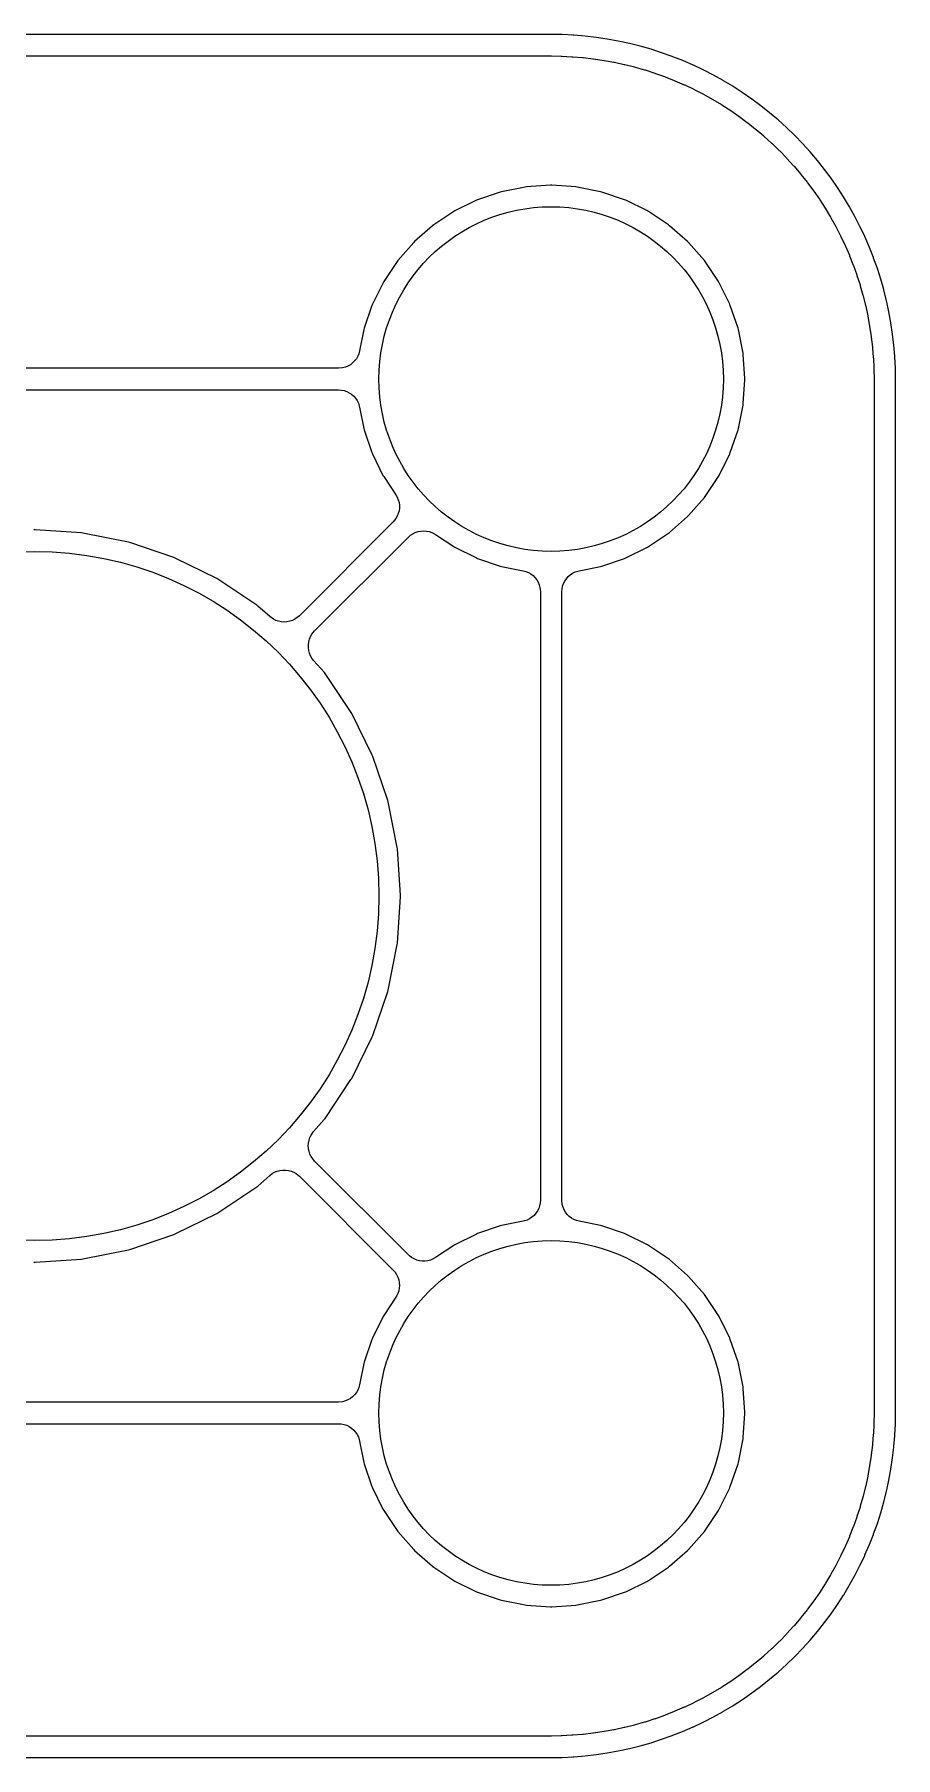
# Model space of a CAD drawing. Extents: x -5 to 0, y 0 to 5.
# Drawn here: x -2.5 to 0, y 0 to 5 of the extents above; entities that cross this region are included whole.
import ezdxf

# ---------------------------------------------------------------- set-up
doc = ezdxf.new("R2010")
doc.units = 0

msp = doc.modelspace()

# ---------------------------------------------------------------- linework, layer by layer
for p, q in [((-1.0001, 5), (-4.0009, 5)), ((-0.968, 4.9995), (-1.0001, 5)), ((-0.9355, 4.9979), (-0.968, 4.9995)), ((-0.9337, 4.9978), (-0.9355, 4.9979)), ((-0.9014, 4.9951), (-0.9337, 4.9978)), ((-0.8696, 4.9915), (-0.9014, 4.9951)), ((-0.8371, 4.9866), (-0.8696, 4.9915)), ((-0.8049, 4.9808), (-0.8371, 4.9866)), ((-0.7724, 4.9737), (-0.8049, 4.9808)), ((-0.7418, 4.9661), (-0.7724, 4.9737)), ((-0.7098, 4.9569), (-0.7418, 4.9661)), ((-0.6792, 4.9471), (-0.7098, 4.9569)), ((-3.9997, 4.9375), (-0.9992, 4.9375)), ((-0.9992, 4.9375), (-0.9706, 4.937)), ((-0.9706, 4.937), (-0.9687, 4.9369)), ((-0.9687, 4.9369), (-0.9395, 4.9355)), ((-0.9395, 4.9355), (-0.9374, 4.9354)), ((-0.9374, 4.9354), (-0.9093, 4.9331)), ((-0.9093, 4.9331), (-0.9072, 4.9329)), ((-0.9072, 4.9329), (-0.8788, 4.9296)), ((-0.8788, 4.9296), (-0.8767, 4.9293)), ((-0.8767, 4.9293), (-0.8464, 4.9248)), ((-0.8464, 4.9248), (-0.818, 4.9196)), ((-0.818, 4.9196), (-0.8161, 4.9192)), ((-0.8161, 4.9192), (-0.7883, 4.9132)), ((-0.7883, 4.9132), (-0.7862, 4.9128)), ((-0.7862, 4.9128), (-0.758, 4.9057)), ((-0.758, 4.9057), (-0.756, 4.9052)), ((-0.756, 4.9052), (-0.729, 4.8975)), ((-0.6486, 4.9362), (-0.6792, 4.9471)), ((-0.6468, 4.9355), (-0.6486, 4.9362)), ((-0.618, 4.9241), (-0.6468, 4.9355)), ((-0.588, 4.9112), (-0.618, 4.9241)), ((-0.5864, 4.9105), (-0.588, 4.9112)), ((-0.5585, 4.8972), (-0.5864, 4.9105)), ((-0.729, 4.8975), (-0.727, 4.8969)), ((-0.727, 4.8969), (-0.6992, 4.8879)), ((-0.6992, 4.8879), (-0.6972, 4.8872)), ((-0.6972, 4.8872), (-0.6709, 4.8778)), ((-0.6709, 4.8778), (-0.669, 4.8771)), ((-0.669, 4.8771), (-0.6425, 4.8666)), ((-0.6425, 4.8666), (-0.6406, 4.8659)), ((-0.6406, 4.8659), (-0.614, 4.8543)), ((-0.614, 4.8543), (-0.6121, 4.8534)), ((-0.6121, 4.8534), (-0.5861, 4.8411)), ((-0.5569, 4.8964), (-0.5585, 4.8972)), ((-0.5281, 4.8816), (-0.5569, 4.8964)), ((-0.5007, 4.8664), (-0.5281, 4.8816)), ((-0.4993, 4.8656), (-0.5007, 4.8664)), ((-0.4726, 4.8496), (-0.4993, 4.8656)), ((-0.5861, 4.8411), (-0.5842, 4.8402)), ((-0.5842, 4.8402), (-0.5591, 4.8273)), ((-0.5591, 4.8273), (-0.5573, 4.8263)), ((-0.5573, 4.8263), (-0.5322, 4.8124)), ((-0.5322, 4.8124), (-0.5305, 4.8114)), ((-0.5305, 4.8114), (-0.5058, 4.7966)), ((-0.4712, 4.8487), (-0.4726, 4.8496)), ((-0.4449, 4.8318), (-0.4712, 4.8487)), ((-0.4168, 4.8123), (-0.4449, 4.8318)), ((-0.3908, 4.793), (-0.4168, 4.8123)), ((-0.5058, 4.7966), (-0.504, 4.7955)), ((-0.504, 4.7955), (-0.4783, 4.7789)), ((-0.4783, 4.7789), (-0.4547, 4.7626)), ((-0.4547, 4.7626), (-0.4304, 4.7446)), ((-0.3656, 4.773), (-0.3908, 4.793)), ((-0.3407, 4.7518), (-0.3656, 4.773)), ((-0.3164, 4.7299), (-0.3407, 4.7518)), ((-0.4304, 4.7446), (-0.4288, 4.7434)), ((-0.4288, 4.7434), (-0.4062, 4.7254)), ((-0.4062, 4.7254), (-0.4046, 4.7241)), ((-0.4046, 4.7241), (-0.3825, 4.7054)), ((-0.3825, 4.7054), (-0.381, 4.704)), ((-0.381, 4.704), (-0.3598, 4.6848)), ((-0.2929, 4.7071), (-0.3164, 4.7299)), ((-0.2701, 4.6836), (-0.2929, 4.7071)), ((-0.3598, 4.6848), (-0.3583, 4.6834)), ((-0.3583, 4.6834), (-0.3378, 4.6636)), ((-0.3378, 4.6636), (-0.3364, 4.6622)), ((-0.3364, 4.6622), (-0.3166, 4.6417)), ((-0.2482, 4.6593), (-0.2701, 4.6836)), ((-0.227, 4.6344), (-0.2482, 4.6593)), ((-0.3166, 4.6417), (-0.3152, 4.6402)), ((-0.3152, 4.6402), (-0.296, 4.619)), ((-0.296, 4.619), (-0.2946, 4.6175)), ((-0.2946, 4.6175), (-0.2759, 4.5954)), ((-0.2061, 4.608), (-0.227, 4.6344)), ((-0.1874, 4.5828), (-0.2061, 4.608)), ((-1.0755, 4.5573), (-1.1436, 4.5437)), ((-1.0713, 4.5578), (-1.0755, 4.5573)), ((-1.0021, 4.5624), (-1.0713, 4.5578)), ((-0.9979, 4.5624), (-1.0021, 4.5624)), ((-0.9287, 4.5578), (-0.9979, 4.5624)), ((-0.9245, 4.5573), (-0.9287, 4.5578)), ((-0.8564, 4.5437), (-0.9245, 4.5573)), ((-0.2759, 4.5954), (-0.2746, 4.5938)), ((-0.2746, 4.5938), (-0.2566, 4.5712)), ((-0.2566, 4.5712), (-0.2554, 4.5696)), ((-0.2554, 4.5696), (-0.2374, 4.5452)), ((-0.1688, 4.556), (-0.1874, 4.5828)), ((-0.1512, 4.5286), (-0.1688, 4.556)), ((-1.217, 4.5188), (-1.2794, 4.488)), ((-1.2134, 4.5203), (-1.217, 4.5188)), ((-1.1475, 4.5427), (-1.2134, 4.5203)), ((-1.1436, 4.5437), (-1.1475, 4.5427)), ((-0.8525, 4.5427), (-0.8564, 4.5437)), ((-0.7865, 4.5203), (-0.8525, 4.5427)), ((-0.783, 4.5188), (-0.7865, 4.5203)), ((-0.7206, 4.4881), (-0.783, 4.5188)), ((-0.2374, 4.5452), (-0.2211, 4.5217)), ((-0.2211, 4.5217), (-0.2199, 4.52)), ((-0.2199, 4.52), (-0.2043, 4.4958)), ((-0.1338, 4.4996), (-0.1512, 4.5286)), ((-1.2829, 4.486), (-1.3408, 4.4473)), ((-1.2794, 4.488), (-1.2829, 4.486)), ((-0.717, 4.486), (-0.7206, 4.4881)), ((-0.6593, 4.4474), (-0.717, 4.486)), ((-0.2043, 4.4958), (-0.1887, 4.4697)), ((-0.1887, 4.4697), (-0.1877, 4.4679)), ((-0.1877, 4.4679), (-0.1736, 4.4426)), ((-0.1183, 4.4718), (-0.1338, 4.4996)), ((-0.1035, 4.4431), (-0.1183, 4.4718)), ((-1.3439, 4.4449), (-1.3962, 4.399)), ((-1.3408, 4.4473), (-1.3439, 4.4449)), ((-0.656, 4.4449), (-0.6593, 4.4474)), ((-0.6037, 4.399), (-0.656, 4.4449)), ((-0.1736, 4.4426), (-0.1726, 4.4408)), ((-0.1726, 4.4408), (-0.1598, 4.4159)), ((-0.1598, 4.4159), (-0.159, 4.4141)), ((-0.159, 4.4141), (-0.1465, 4.3879)), ((-0.1026, 4.4413), (-0.1035, 4.4431)), ((-0.0894, 4.4133), (-0.1026, 4.4413)), ((-0.0758, 4.3819), (-0.0894, 4.4133)), ((-1.399, 4.3962), (-1.4449, 4.344)), ((-1.3962, 4.399), (-1.399, 4.3962)), ((-0.6009, 4.3962), (-0.6037, 4.399)), ((-0.5551, 4.344), (-0.6009, 4.3962)), ((-0.1465, 4.3879), (-0.1457, 4.386)), ((-0.1457, 4.386), (-0.1341, 4.3593)), ((-0.1341, 4.3593), (-0.1333, 4.3575)), ((-0.1333, 4.3575), (-0.1229, 4.331)), ((-0.0645, 4.3532), (-0.0758, 4.3819)), ((-0.0638, 4.3513), (-0.0645, 4.3532)), ((-0.0528, 4.3207), (-0.0638, 4.3513)), ((-1.4473, 4.3408), (-1.486, 4.2829)), ((-1.4449, 4.344), (-1.4473, 4.3408)), ((-0.5526, 4.3408), (-0.5551, 4.344)), ((-0.5139, 4.2829), (-0.5526, 4.3408)), ((-0.1229, 4.331), (-0.1222, 4.3291)), ((-0.1222, 4.3291), (-0.1127, 4.3027)), ((-0.1127, 4.3027), (-0.1121, 4.3008)), ((-0.1121, 4.3008), (-0.1031, 4.273)), ((-0.043, 4.2903), (-0.0528, 4.3207)), ((-1.488, 4.2794), (-1.5188, 4.217)), ((-1.486, 4.2829), (-1.488, 4.2794)), ((-0.512, 4.2794), (-0.5139, 4.2829)), ((-0.4812, 4.217), (-0.512, 4.2794)), ((-0.1031, 4.273), (-0.1025, 4.271)), ((-0.1025, 4.271), (-0.0948, 4.2439)), ((-0.0343, 4.2597), (-0.043, 4.2903)), ((-0.0338, 4.2577), (-0.0343, 4.2597)), ((-0.0263, 4.2278), (-0.0338, 4.2577)), ((-1.5203, 4.2134), (-1.5427, 4.1475)), ((-1.5188, 4.217), (-1.5203, 4.2134)), ((-0.4797, 4.2134), (-0.4812, 4.217)), ((-0.4573, 4.1475), (-0.4797, 4.2134)), ((-0.0948, 4.2439), (-0.0943, 4.242)), ((-0.0943, 4.242), (-0.0872, 4.2138)), ((-0.0872, 4.2138), (-0.0867, 4.2117)), ((-0.0867, 4.2117), (-0.0807, 4.1839)), ((-0.0192, 4.1951), (-0.0263, 4.2278)), ((-0.0807, 4.1839), (-0.0804, 4.182)), ((-0.0804, 4.182), (-0.0752, 4.1536)), ((-0.0752, 4.1536), (-0.0706, 4.1232)), ((-0.0134, 4.1629), (-0.0192, 4.1951)), ((-0.0085, 4.1305), (-0.0134, 4.1629)), ((-1.5437, 4.1436), (-1.5561, 4.0816)), ((-1.5427, 4.1475), (-1.5437, 4.1436)), ((-0.4563, 4.1436), (-0.4573, 4.1475)), ((-0.4427, 4.0755), (-0.4563, 4.1436)), ((-0.0706, 4.1232), (-0.0704, 4.1212)), ((-0.0704, 4.1212), (-0.0671, 4.0927)), ((-0.0049, 4.0986), (-0.0085, 4.1305)), ((-1.5704, 4.0525), (-1.5762, 4.0468)), ((-1.5654, 4.059), (-1.5704, 4.0525)), ((-1.5613, 4.0661), (-1.5654, 4.059)), ((-1.5582, 4.0736), (-1.5613, 4.0661)), ((-1.5561, 4.0816), (-1.5582, 4.0736)), ((-0.4422, 4.0713), (-0.4427, 4.0755)), ((-0.4376, 4.0021), (-0.4422, 4.0713)), ((-0.0671, 4.0927), (-0.0669, 4.0907)), ((-0.0669, 4.0907), (-0.0646, 4.0625)), ((-0.0646, 4.0625), (-0.0645, 4.0605)), ((-0.0645, 4.0605), (-0.063, 4.0313)), ((-0.0022, 4.0661), (-0.0049, 4.0986)), ((-0.0021, 4.0642), (-0.0022, 4.0661)), ((-0.0005, 4.0319), (-0.0021, 4.0642)), ((-1.6174, 4.0312), (-3.3826, 4.0312)), ((-1.6052, 4.0325), (-1.6174, 4.0312)), ((-1.5973, 4.0346), (-1.6052, 4.0325)), ((-1.5897, 4.0377), (-1.5973, 4.0346)), ((-1.5826, 4.0418), (-1.5897, 4.0377)), ((-1.5762, 4.0468), (-1.5826, 4.0418)), ((-0.4376, 3.9979), (-0.4376, 4.0021)), ((-0.063, 4.0313), (-0.063, 4.0293)), ((-0.063, 4.0293), (-0.0625, 4)), ((-0.0625, 4), (-0.0625, 0.999)), ((0, 4.001), (-0.0005, 4.0319)), ((0, 1), (0, 4.001)), ((-3.3826, 3.9688), (-1.6174, 3.9688)), ((-1.6174, 3.9688), (-1.6092, 3.9682)), ((-1.6092, 3.9682), (-1.6012, 3.9666)), ((-1.6012, 3.9666), (-1.5934, 3.964)), ((-1.5934, 3.964), (-1.5861, 3.9604)), ((-1.5861, 3.9604), (-1.5793, 3.9558)), ((-1.5793, 3.9558), (-1.5732, 3.9504)), ((-1.5732, 3.9504), (-1.5678, 3.9443)), ((-0.4422, 3.9287), (-0.4376, 3.9979)), ((-1.5678, 3.9443), (-1.5632, 3.9375)), ((-1.5632, 3.9375), (-1.5596, 3.9302)), ((-1.5596, 3.9302), (-1.5561, 3.9184)), ((-1.5561, 3.9184), (-1.5437, 3.8564)), ((-0.4563, 3.8564), (-0.4427, 3.9245)), ((-0.4427, 3.9245), (-0.4422, 3.9287)), ((-1.5437, 3.8564), (-1.5427, 3.8525)), ((-1.5427, 3.8525), (-1.5203, 3.7865)), ((-0.4797, 3.7865), (-0.4573, 3.8525)), ((-0.4573, 3.8525), (-0.4563, 3.8564)), ((-1.5203, 3.7865), (-1.5188, 3.783)), ((-1.5188, 3.783), (-1.4881, 3.7206)), ((-0.5119, 3.7206), (-0.4812, 3.783)), ((-0.4812, 3.783), (-0.4797, 3.7865)), ((-1.4881, 3.7206), (-1.486, 3.717)), ((-1.486, 3.717), (-1.4509, 3.6644)), ((-0.5526, 3.6593), (-0.514, 3.717)), ((-0.514, 3.717), (-0.5119, 3.7206)), ((-1.4509, 3.6644), (-1.4468, 3.6574)), ((-1.4468, 3.6574), (-1.4437, 3.6498)), ((-0.6009, 3.6037), (-0.5551, 3.656)), ((-0.5551, 3.656), (-0.5526, 3.6593)), ((-1.4468, 3.6021), (-1.4509, 3.595)), ((-1.4437, 3.6096), (-1.4468, 3.6021)), ((-1.4437, 3.6498), (-1.4415, 3.6419)), ((-1.4415, 3.6175), (-1.4437, 3.6096)), ((-1.4415, 3.6419), (-1.4405, 3.6338)), ((-1.4405, 3.6256), (-1.4415, 3.6175)), ((-1.4405, 3.6338), (-1.4405, 3.6256)), ((-0.656, 3.5551), (-0.6037, 3.6009)), ((-0.6037, 3.6009), (-0.6009, 3.6037)), ((-2.4979, 3.5624), (-2.5021, 3.5624)), ((-2.3634, 3.5535), (-2.4979, 3.5624)), ((-2.3592, 3.553), (-2.3634, 3.5535)), ((-2.227, 3.5267), (-2.3592, 3.553)), ((-1.4587, 3.5855), (-1.7308, 3.3133)), ((-1.4509, 3.595), (-1.4587, 3.5855)), ((-1.4083, 3.5467), (-1.4015, 3.5513)), ((-1.4015, 3.5513), (-1.3942, 3.5549)), ((-1.3942, 3.5549), (-1.3864, 3.5575)), ((-1.3864, 3.5575), (-1.3784, 3.5591)), ((-1.3784, 3.5591), (-1.3702, 3.5596)), ((-1.3702, 3.5596), (-1.3621, 3.5591)), ((-1.3621, 3.5591), (-1.3541, 3.5575)), ((-1.3541, 3.5575), (-1.3463, 3.5549)), ((-1.3463, 3.5549), (-1.339, 3.5513)), ((-1.339, 3.5513), (-1.3355, 3.5491)), ((-0.717, 3.514), (-0.6593, 3.5526)), ((-0.6593, 3.5526), (-0.656, 3.5551)), ((-2.2231, 3.5257), (-2.227, 3.5267)), ((-2.0951, 3.4822), (-2.2231, 3.5257)), ((-1.6866, 3.2691), (-1.4144, 3.5413)), ((-1.4144, 3.5413), (-1.4083, 3.5467)), ((-1.3355, 3.5491), (-1.2829, 3.5139)), ((-1.2829, 3.5139), (-1.2794, 3.512)), ((-1.2794, 3.512), (-1.217, 3.4812)), ((-0.783, 3.4812), (-0.7206, 3.5119)), ((-0.7206, 3.5119), (-0.717, 3.514)), ((-2.0917, 3.4808), (-2.0951, 3.4822)), ((-1.9705, 3.421), (-2.0917, 3.4808)), ((-1.217, 3.4812), (-1.2134, 3.4797)), ((-1.2134, 3.4797), (-1.1475, 3.4573)), ((-1.1475, 3.4573), (-1.1436, 3.4563)), ((-1.1436, 3.4563), (-1.0816, 3.4439)), ((-0.9184, 3.4439), (-0.8564, 3.4563)), ((-0.8564, 3.4563), (-0.8525, 3.4573)), ((-0.8525, 3.4573), (-0.7865, 3.4797)), ((-0.7865, 3.4797), (-0.783, 3.4812)), ((-1.9671, 3.419), (-1.9705, 3.421)), ((-1.8548, 3.344), (-1.9671, 3.419)), ((-1.0816, 3.4439), (-1.0736, 3.4418)), ((-1.0736, 3.4418), (-1.0661, 3.4387)), ((-1.0661, 3.4387), (-1.059, 3.4346)), ((-1.059, 3.4346), (-1.0525, 3.4296)), ((-1.0525, 3.4296), (-1.0468, 3.4238)), ((-1.0468, 3.4238), (-1.0418, 3.4173)), ((-1.0418, 3.4173), (-1.0377, 3.4103)), ((-1.0377, 3.4103), (-1.0346, 3.4027)), ((-1.0346, 3.4027), (-1.0325, 3.3948)), ((-0.9666, 3.3988), (-0.964, 3.4065)), ((-0.964, 3.4065), (-0.9604, 3.4139)), ((-0.9604, 3.4139), (-0.9558, 3.4207)), ((-0.9558, 3.4207), (-0.9504, 3.4268)), ((-0.9504, 3.4268), (-0.9443, 3.4322)), ((-0.9443, 3.4322), (-0.9375, 3.4367)), ((-0.9375, 3.4367), (-0.9302, 3.4404)), ((-0.9302, 3.4404), (-0.9184, 3.4439)), ((-1.0325, 3.3948), (-1.0312, 3.3826)), ((-1.0312, 3.3826), (-1.0312, 1.6174)), ((-0.9688, 3.3826), (-0.9682, 3.3908)), ((-0.9688, 1.6174), (-0.9688, 3.3826)), ((-0.9682, 3.3908), (-0.9666, 3.3988)), ((-1.8516, 3.3415), (-1.8548, 3.344)), ((-1.8162, 3.3106), (-1.8516, 3.3415)), ((-1.8063, 3.3034), (-1.8162, 3.3106)), ((-1.799, 3.2998), (-1.8063, 3.3034)), ((-1.7438, 3.3034), (-1.7511, 3.2998)), ((-1.737, 3.3079), (-1.7438, 3.3034)), ((-1.7308, 3.3133), (-1.737, 3.3079)), ((-1.7912, 3.2972), (-1.799, 3.2998)), ((-1.7832, 3.2956), (-1.7912, 3.2972)), ((-1.775, 3.295), (-1.7832, 3.2956)), ((-1.7669, 3.2956), (-1.775, 3.295)), ((-1.7589, 3.2972), (-1.7669, 3.2956)), ((-1.7511, 3.2998), (-1.7589, 3.2972)), ((-1.7016, 3.2451), (-1.6985, 3.2526)), ((-1.6985, 3.2526), (-1.6944, 3.2597)), ((-1.6944, 3.2597), (-1.6866, 3.2691)), ((-1.7048, 3.229), (-1.7038, 3.2372)), ((-1.7048, 3.2209), (-1.7048, 3.229)), ((-1.7038, 3.2128), (-1.7048, 3.2209)), ((-1.7038, 3.2372), (-1.7016, 3.2451)), ((-1.7016, 3.2049), (-1.7038, 3.2128)), ((-1.6985, 3.1973), (-1.7016, 3.2049)), ((-1.6944, 3.1902), (-1.6985, 3.1973)), ((-1.6894, 3.1837), (-1.6944, 3.1902)), ((-1.6583, 3.1482), (-1.6894, 3.1837)), ((-1.656, 3.1452), (-1.6583, 3.1482)), ((-1.5809, 3.0329), (-1.656, 3.1452)), ((-1.579, 3.0295), (-1.5809, 3.0329)), ((-1.5192, 2.9084), (-1.579, 3.0295)), ((-1.5178, 2.9048), (-1.5192, 2.9084)), ((-1.4743, 2.7769), (-1.5178, 2.9048)), ((-1.4733, 2.773), (-1.4743, 2.7769)), ((-1.447, 2.6408), (-1.4733, 2.773)), ((-1.4464, 2.6366), (-1.447, 2.6408)), ((-1.4376, 2.5021), (-1.4464, 2.6366)), ((-1.4376, 2.4979), (-1.4376, 2.5021)), ((-1.4464, 2.3634), (-1.4376, 2.4979)), ((-1.4733, 2.227), (-1.447, 2.3592)), ((-1.447, 2.3592), (-1.4464, 2.3634)), ((-1.5178, 2.0951), (-1.4743, 2.2231)), ((-1.4743, 2.2231), (-1.4733, 2.227)), ((-1.579, 1.9705), (-1.5192, 2.0917)), ((-1.5192, 2.0917), (-1.5178, 2.0951)), ((-1.656, 1.8548), (-1.581, 1.9671)), ((-1.581, 1.9671), (-1.579, 1.9705)), ((-1.6894, 1.8162), (-1.6584, 1.8517)), ((-1.6584, 1.8517), (-1.656, 1.8548)), ((-1.7002, 1.799), (-1.6966, 1.8063)), ((-1.6966, 1.8063), (-1.6894, 1.8162)), ((-1.705, 1.775), (-1.7044, 1.7832)), ((-1.7044, 1.7669), (-1.705, 1.775)), ((-1.7044, 1.7832), (-1.7028, 1.7912)), ((-1.7028, 1.7589), (-1.7044, 1.7669)), ((-1.7028, 1.7912), (-1.7002, 1.799)), ((-1.7002, 1.7511), (-1.7028, 1.7589)), ((-1.6966, 1.7438), (-1.7002, 1.7511)), ((-1.8027, 1.6985), (-1.7951, 1.7016)), ((-1.7951, 1.7016), (-1.7872, 1.7038)), ((-1.7872, 1.7038), (-1.7791, 1.7048)), ((-1.7791, 1.7048), (-1.771, 1.7048)), ((-1.771, 1.7048), (-1.7629, 1.7038)), ((-1.7629, 1.7038), (-1.7549, 1.7016)), ((-1.7549, 1.7016), (-1.7474, 1.6985)), ((-1.6921, 1.737), (-1.6966, 1.7438)), ((-1.6866, 1.7308), (-1.6921, 1.737)), ((-1.4144, 1.4587), (-1.6866, 1.7308)), ((-1.9671, 1.581), (-1.8548, 1.656)), ((-1.8548, 1.656), (-1.8517, 1.6584)), ((-1.8517, 1.6584), (-1.8162, 1.6894)), ((-1.8162, 1.6894), (-1.8097, 1.6944)), ((-1.8097, 1.6944), (-1.8027, 1.6985)), ((-1.7474, 1.6985), (-1.7403, 1.6944)), ((-1.7403, 1.6944), (-1.7308, 1.6866)), ((-1.7308, 1.6866), (-1.4587, 1.4144)), ((-1.0334, 1.6012), (-1.036, 1.5934)), ((-1.0318, 1.6092), (-1.0334, 1.6012)), ((-1.0312, 1.6174), (-1.0318, 1.6092)), ((-0.9675, 1.6052), (-0.9688, 1.6174)), ((-0.9654, 1.5973), (-0.9675, 1.6052)), ((-2.0917, 1.5192), (-1.9705, 1.579)), ((-1.9705, 1.579), (-1.9671, 1.581)), ((-1.0816, 1.5561), (-1.1436, 1.5437)), ((-1.0698, 1.5596), (-1.0816, 1.5561)), ((-1.0625, 1.5632), (-1.0698, 1.5596)), ((-1.0557, 1.5678), (-1.0625, 1.5632)), ((-1.0496, 1.5732), (-1.0557, 1.5678)), ((-1.0442, 1.5793), (-1.0496, 1.5732)), ((-1.0396, 1.5861), (-1.0442, 1.5793)), ((-1.036, 1.5934), (-1.0396, 1.5861)), ((-0.9623, 1.5897), (-0.9654, 1.5973)), ((-0.9582, 1.5826), (-0.9623, 1.5897)), ((-0.9532, 1.5761), (-0.9582, 1.5826)), ((-0.9475, 1.5704), (-0.9532, 1.5761)), ((-0.941, 1.5654), (-0.9475, 1.5704)), ((-0.9339, 1.5613), (-0.941, 1.5654)), ((-0.9263, 1.5582), (-0.9339, 1.5613)), ((-0.9184, 1.5561), (-0.9263, 1.5582)), ((-0.8564, 1.5437), (-0.9184, 1.5561)), ((-2.2231, 1.4743), (-2.0951, 1.5178)), ((-2.0951, 1.5178), (-2.0917, 1.5192)), ((-1.217, 1.5188), (-1.2794, 1.488)), ((-1.2134, 1.5203), (-1.217, 1.5188)), ((-1.1475, 1.5427), (-1.2134, 1.5203)), ((-1.1436, 1.5437), (-1.1475, 1.5427)), ((-0.8525, 1.5427), (-0.8564, 1.5437)), ((-0.7865, 1.5203), (-0.8525, 1.5427)), ((-0.783, 1.5188), (-0.7865, 1.5203)), ((-0.7206, 1.4881), (-0.783, 1.5188)), ((-2.3592, 1.447), (-2.227, 1.4733)), ((-2.227, 1.4733), (-2.2231, 1.4743)), ((-1.4115, 1.4558), (-1.4144, 1.4587)), ((-1.405, 1.4509), (-1.4115, 1.4558)), ((-1.3979, 1.4468), (-1.405, 1.4509)), ((-1.3355, 1.4509), (-1.3426, 1.4468)), ((-1.2829, 1.486), (-1.3355, 1.4509)), ((-1.2794, 1.488), (-1.2829, 1.486)), ((-0.717, 1.486), (-0.7206, 1.4881)), ((-0.6593, 1.4474), (-0.717, 1.486)), ((-2.5021, 1.4376), (-2.4979, 1.4376)), ((-2.4979, 1.4376), (-2.3634, 1.4464)), ((-2.3634, 1.4464), (-2.3592, 1.447)), ((-1.4587, 1.4144), (-1.4532, 1.4083)), ((-1.4532, 1.4083), (-1.4487, 1.4015)), ((-1.4487, 1.4015), (-1.4451, 1.3942)), ((-1.3903, 1.4437), (-1.3979, 1.4468)), ((-1.3824, 1.4415), (-1.3903, 1.4437)), ((-1.3743, 1.4405), (-1.3824, 1.4415)), ((-1.3662, 1.4405), (-1.3743, 1.4405)), ((-1.3581, 1.4415), (-1.3662, 1.4405)), ((-1.3502, 1.4437), (-1.3581, 1.4415)), ((-1.3426, 1.4468), (-1.3502, 1.4437)), ((-0.656, 1.4449), (-0.6593, 1.4474)), ((-0.6037, 1.399), (-0.656, 1.4449)), ((-1.4451, 1.3942), (-1.4425, 1.3864)), ((-1.4425, 1.3541), (-1.4451, 1.3463)), ((-1.4425, 1.3864), (-1.4409, 1.3784)), ((-1.4409, 1.3621), (-1.4425, 1.3541)), ((-1.4409, 1.3784), (-1.4403, 1.3702)), ((-1.4403, 1.3702), (-1.4409, 1.3621)), ((-0.6009, 1.3962), (-0.6037, 1.399)), ((-0.5551, 1.3439), (-0.6009, 1.3962)), ((-1.4509, 1.3355), (-1.486, 1.2829)), ((-1.4487, 1.339), (-1.4509, 1.3355)), ((-1.4451, 1.3463), (-1.4487, 1.339)), ((-0.5526, 1.3408), (-0.5551, 1.3439)), ((-0.5139, 1.2829), (-0.5526, 1.3408)), ((-1.488, 1.2794), (-1.5188, 1.217)), ((-1.486, 1.2829), (-1.488, 1.2794)), ((-0.512, 1.2794), (-0.5139, 1.2829)), ((-0.4812, 1.217), (-0.512, 1.2794)), ((-1.5203, 1.2134), (-1.5427, 1.1475)), ((-1.5188, 1.217), (-1.5203, 1.2134)), ((-0.4797, 1.2134), (-0.4812, 1.217)), ((-0.4573, 1.1475), (-0.4797, 1.2134)), ((-1.5437, 1.1436), (-1.5561, 1.0816)), ((-1.5427, 1.1475), (-1.5437, 1.1436)), ((-0.4563, 1.1436), (-0.4573, 1.1475)), ((-0.4427, 1.0755), (-0.4563, 1.1436)), ((-1.5704, 1.0525), (-1.5762, 1.0468)), ((-1.5654, 1.059), (-1.5704, 1.0525)), ((-1.5613, 1.0661), (-1.5654, 1.059)), ((-1.5582, 1.0736), (-1.5613, 1.0661)), ((-1.5561, 1.0816), (-1.5582, 1.0736)), ((-0.4422, 1.0713), (-0.4427, 1.0755)), ((-0.4376, 1.0021), (-0.4422, 1.0713)), ((-1.6174, 1.0312), (-3.3826, 1.0312)), ((-1.6052, 1.0325), (-1.6174, 1.0312)), ((-1.5973, 1.0346), (-1.6052, 1.0325)), ((-1.5897, 1.0377), (-1.5973, 1.0346)), ((-1.5826, 1.0418), (-1.5897, 1.0377)), ((-1.5762, 1.0468), (-1.5826, 1.0418)), ((-0.4376, 0.9979), (-0.4376, 1.0021)), ((-0.0005, 0.9675), (0, 1)), ((-3.3826, 0.9688), (-1.6174, 0.9688)), ((-1.6174, 0.9688), (-1.6092, 0.9682)), ((-1.6092, 0.9682), (-1.6012, 0.9666)), ((-1.6012, 0.9666), (-1.5934, 0.964)), ((-1.5934, 0.964), (-1.5861, 0.9604)), ((-1.5861, 0.9604), (-1.5793, 0.9558)), ((-1.5793, 0.9558), (-1.5732, 0.9504)), ((-1.5732, 0.9504), (-1.5678, 0.9443)), ((-0.4422, 0.9287), (-0.4376, 0.9979)), ((-0.063, 0.9687), (-0.0645, 0.9395)), ((-0.0625, 0.999), (-0.063, 0.9707)), ((-0.063, 0.9707), (-0.063, 0.9687)), ((-0.0021, 0.9357), (-0.0005, 0.9675)), ((-1.5678, 0.9443), (-1.5632, 0.9375)), ((-1.5632, 0.9375), (-1.5596, 0.9302)), ((-1.5596, 0.9302), (-1.5561, 0.9184)), ((-1.5561, 0.9184), (-1.5437, 0.8564)), ((-0.4563, 0.8564), (-0.4427, 0.9245)), ((-0.4427, 0.9245), (-0.4422, 0.9287)), ((-0.0671, 0.9072), (-0.0704, 0.8788)), ((-0.0669, 0.9093), (-0.0671, 0.9072)), ((-0.0646, 0.9374), (-0.0669, 0.9093)), ((-0.0645, 0.9395), (-0.0646, 0.9374)), ((-0.0085, 0.8695), (-0.0049, 0.9009)), ((-0.0049, 0.9009), (-0.0047, 0.9029)), ((-0.0047, 0.9029), (-0.0022, 0.9337)), ((-0.0022, 0.9337), (-0.0021, 0.9357)), ((-1.5437, 0.8564), (-1.5427, 0.8525)), ((-1.5427, 0.8525), (-1.5203, 0.7865)), ((-0.4797, 0.7865), (-0.4573, 0.8525)), ((-0.4573, 0.8525), (-0.4563, 0.8564)), ((-0.0706, 0.8767), (-0.0752, 0.8464)), ((-0.0704, 0.8788), (-0.0706, 0.8767)), ((-0.0134, 0.8371), (-0.0085, 0.8695)), ((-0.0807, 0.8161), (-0.0867, 0.7883)), ((-0.0804, 0.818), (-0.0807, 0.8161)), ((-0.0752, 0.8464), (-0.0804, 0.818)), ((-0.0263, 0.7722), (-0.0192, 0.8049)), ((-0.0192, 0.8049), (-0.0134, 0.8371)), ((-1.5203, 0.7865), (-1.5188, 0.783)), ((-1.5188, 0.783), (-1.4881, 0.7206)), ((-0.5119, 0.7206), (-0.4812, 0.783)), ((-0.4812, 0.783), (-0.4797, 0.7865)), ((-0.0948, 0.756), (-0.1025, 0.729)), ((-0.0943, 0.758), (-0.0948, 0.756)), ((-0.0872, 0.7862), (-0.0943, 0.758)), ((-0.0867, 0.7883), (-0.0872, 0.7862)), ((-0.0339, 0.7419), (-0.0263, 0.7722)), ((-1.4881, 0.7206), (-1.486, 0.717)), ((-1.486, 0.717), (-1.4474, 0.6593)), ((-0.5526, 0.6593), (-0.514, 0.717)), ((-0.514, 0.717), (-0.5119, 0.7206)), ((-0.1031, 0.727), (-0.1121, 0.6992)), ((-0.1025, 0.729), (-0.1031, 0.727)), ((-0.0528, 0.6793), (-0.043, 0.7097)), ((-0.043, 0.7097), (-0.0339, 0.7419)), ((-1.4474, 0.6593), (-1.4449, 0.656)), ((-1.4449, 0.656), (-1.399, 0.6037)), ((-0.6009, 0.6037), (-0.5551, 0.656)), ((-0.5551, 0.656), (-0.5526, 0.6593)), ((-0.1229, 0.669), (-0.1333, 0.6425)), ((-0.1222, 0.6709), (-0.1229, 0.669)), ((-0.1127, 0.6972), (-0.1222, 0.6709)), ((-0.1121, 0.6992), (-0.1127, 0.6972)), ((-0.0638, 0.6487), (-0.0528, 0.6793)), ((-1.399, 0.6037), (-1.3962, 0.6009)), ((-1.3962, 0.6009), (-1.3439, 0.5551)), ((-0.656, 0.5551), (-0.6037, 0.6009)), ((-0.6037, 0.6009), (-0.6009, 0.6037)), ((-0.1465, 0.6121), (-0.1589, 0.5861)), ((-0.1457, 0.614), (-0.1465, 0.6121)), ((-0.1341, 0.6406), (-0.1457, 0.614)), ((-0.1333, 0.6425), (-0.1341, 0.6406)), ((-0.0888, 0.588), (-0.0765, 0.6163)), ((-0.0765, 0.6163), (-0.0758, 0.6181)), ((-0.0758, 0.6181), (-0.0645, 0.6468)), ((-0.0645, 0.6468), (-0.0638, 0.6487)), ((-1.3439, 0.5551), (-1.3408, 0.5526)), ((-1.3408, 0.5526), (-1.2829, 0.5139)), ((-0.717, 0.514), (-0.6593, 0.5526)), ((-0.6593, 0.5526), (-0.656, 0.5551)), ((-0.1737, 0.5573), (-0.1877, 0.5321)), ((-0.1727, 0.5591), (-0.1737, 0.5573)), ((-0.1598, 0.5842), (-0.1727, 0.5591)), ((-0.1589, 0.5861), (-0.1598, 0.5842)), ((-0.1183, 0.5281), (-0.1035, 0.5569)), ((-0.1035, 0.5569), (-0.1026, 0.5587)), ((-0.1026, 0.5587), (-0.0895, 0.5864)), ((-0.0895, 0.5864), (-0.0888, 0.588)), ((-1.2829, 0.5139), (-1.2794, 0.512)), ((-1.2794, 0.512), (-1.217, 0.4812)), ((-0.783, 0.4812), (-0.7206, 0.5119)), ((-0.7206, 0.5119), (-0.717, 0.514)), ((-0.2045, 0.504), (-0.2211, 0.4783)), ((-0.2034, 0.5058), (-0.2045, 0.504)), ((-0.1887, 0.5303), (-0.2034, 0.5058)), ((-0.1877, 0.5321), (-0.1887, 0.5303)), ((-0.1344, 0.4993), (-0.1336, 0.5007)), ((-0.1336, 0.5007), (-0.1183, 0.5281)), ((-1.217, 0.4812), (-1.2134, 0.4797)), ((-1.2134, 0.4797), (-1.1475, 0.4573)), ((-1.1475, 0.4573), (-1.1436, 0.4563)), ((-1.1436, 0.4563), (-1.0755, 0.4427)), ((-0.9245, 0.4427), (-0.8564, 0.4563)), ((-0.8564, 0.4563), (-0.8525, 0.4573)), ((-0.8525, 0.4573), (-0.7865, 0.4797)), ((-0.7865, 0.4797), (-0.783, 0.4812)), ((-0.2374, 0.4547), (-0.2554, 0.4304)), ((-0.2211, 0.4783), (-0.2374, 0.4547)), ((-0.1688, 0.444), (-0.1512, 0.4712)), ((-0.1512, 0.4712), (-0.1504, 0.4726)), ((-0.1504, 0.4726), (-0.1344, 0.4993)), ((-1.0755, 0.4427), (-1.0713, 0.4422)), ((-1.0713, 0.4422), (-1.0021, 0.4376)), ((-1.0021, 0.4376), (-0.9979, 0.4376)), ((-0.9979, 0.4376), (-0.9287, 0.4422)), ((-0.9287, 0.4422), (-0.9245, 0.4427)), ((-0.2759, 0.4046), (-0.2946, 0.3825)), ((-0.2746, 0.4062), (-0.2759, 0.4046)), ((-0.2566, 0.4288), (-0.2746, 0.4062)), ((-0.2554, 0.4304), (-0.2566, 0.4288)), ((-0.2061, 0.3919), (-0.1874, 0.4172)), ((-0.1874, 0.4172), (-0.1688, 0.444)), ((-0.3166, 0.3583), (-0.3364, 0.3378)), ((-0.3152, 0.3598), (-0.3166, 0.3583)), ((-0.296, 0.381), (-0.3152, 0.3598)), ((-0.2946, 0.3825), (-0.296, 0.381)), ((-0.2482, 0.3407), (-0.227, 0.3656)), ((-0.227, 0.3656), (-0.2061, 0.3919)), ((-0.3598, 0.3152), (-0.381, 0.296)), ((-0.3583, 0.3166), (-0.3598, 0.3152)), ((-0.3378, 0.3364), (-0.3583, 0.3166)), ((-0.3364, 0.3378), (-0.3378, 0.3364)), ((-0.2929, 0.2929), (-0.2701, 0.3164)), ((-0.2701, 0.3164), (-0.2482, 0.3407)), ((-0.4304, 0.2554), (-0.4547, 0.2374)), ((-0.4288, 0.2566), (-0.4304, 0.2554)), ((-0.4062, 0.2746), (-0.4288, 0.2566)), ((-0.4046, 0.2759), (-0.4062, 0.2746)), ((-0.3825, 0.2946), (-0.4046, 0.2759)), ((-0.381, 0.296), (-0.3825, 0.2946)), ((-0.3407, 0.2482), (-0.3164, 0.2701)), ((-0.3164, 0.2701), (-0.2929, 0.2929)), ((-0.5058, 0.2033), (-0.5305, 0.1886)), ((-0.504, 0.2045), (-0.5058, 0.2033)), ((-0.4783, 0.2211), (-0.504, 0.2045)), ((-0.4547, 0.2374), (-0.4783, 0.2211)), ((-0.4172, 0.1874), (-0.392, 0.2061)), ((-0.392, 0.2061), (-0.3656, 0.227)), ((-0.3656, 0.227), (-0.3407, 0.2482)), ((-0.5861, 0.1589), (-0.6121, 0.1465)), ((-0.5842, 0.1598), (-0.5861, 0.1589)), ((-0.5591, 0.1727), (-0.5842, 0.1598)), ((-0.5573, 0.1737), (-0.5591, 0.1727)), ((-0.5322, 0.1876), (-0.5573, 0.1737)), ((-0.5305, 0.1886), (-0.5322, 0.1876)), ((-0.4993, 0.1344), (-0.4726, 0.1504)), ((-0.4726, 0.1504), (-0.4712, 0.1512)), ((-0.4712, 0.1512), (-0.444, 0.1688)), ((-0.444, 0.1688), (-0.4172, 0.1874)), ((-0.729, 0.1025), (-0.756, 0.0948)), ((-0.727, 0.1031), (-0.729, 0.1025)), ((-0.6992, 0.1121), (-0.727, 0.1031)), ((-0.6972, 0.1127), (-0.6992, 0.1121)), ((-0.6709, 0.1222), (-0.6972, 0.1127)), ((-0.669, 0.1229), (-0.6709, 0.1222)), ((-0.6425, 0.1333), (-0.669, 0.1229)), ((-0.6406, 0.1341), (-0.6425, 0.1333)), ((-0.614, 0.1457), (-0.6406, 0.1341)), ((-0.6121, 0.1465), (-0.614, 0.1457)), ((-0.5864, 0.0895), (-0.5585, 0.1027)), ((-0.5585, 0.1027), (-0.5569, 0.1035)), ((-0.5569, 0.1035), (-0.5281, 0.1183)), ((-0.5281, 0.1183), (-0.5007, 0.1336)), ((-0.5007, 0.1336), (-0.4993, 0.1344)), ((-0.9991, 0.0625), (-4.0008, 0.0625)), ((-0.9707, 0.063), (-0.9991, 0.0625)), ((-0.9687, 0.063), (-0.9707, 0.063)), ((-0.9395, 0.0645), (-0.9687, 0.063)), ((-0.9374, 0.0646), (-0.9395, 0.0645)), ((-0.9093, 0.0669), (-0.9374, 0.0646)), ((-0.9072, 0.0671), (-0.9093, 0.0669)), ((-0.8788, 0.0704), (-0.9072, 0.0671)), ((-0.8767, 0.0706), (-0.8788, 0.0704)), ((-0.8464, 0.0752), (-0.8767, 0.0706)), ((-0.818, 0.0804), (-0.8464, 0.0752)), ((-0.8161, 0.0807), (-0.818, 0.0804)), ((-0.7883, 0.0867), (-0.8161, 0.0807)), ((-0.7862, 0.0872), (-0.7883, 0.0867)), ((-0.758, 0.0943), (-0.7862, 0.0872)), ((-0.756, 0.0948), (-0.758, 0.0943)), ((-0.7096, 0.0431), (-0.6792, 0.0529)), ((-0.6792, 0.0529), (-0.6487, 0.0638)), ((-0.6487, 0.0638), (-0.6468, 0.0645)), ((-0.6468, 0.0645), (-0.6181, 0.0758)), ((-0.6181, 0.0758), (-0.588, 0.0888)), ((-0.588, 0.0888), (-0.5864, 0.0895)), ((-3.9999, 0), (-1.0001, 0)), ((-1.0001, 0), (-0.9679, 0.0005)), ((-0.9679, 0.0005), (-0.9355, 0.0021)), ((-0.9355, 0.0021), (-0.9337, 0.0022)), ((-0.9337, 0.0022), (-0.9014, 0.0049)), ((-0.9014, 0.0049), (-0.8694, 0.0086)), ((-0.8694, 0.0086), (-0.8371, 0.0134)), ((-0.8371, 0.0134), (-0.8049, 0.0192)), ((-0.8049, 0.0192), (-0.7724, 0.0262)), ((-0.7724, 0.0262), (-0.7418, 0.0339)), ((-0.7418, 0.0339), (-0.7096, 0.0431))]:
    msp.add_line(p, q)
for centre, radius in [((-1, 4), 0.5), ((-2.5, 2.5), 1), ((-1, 1), 0.5)]:
    msp.add_circle(centre, radius)

doc.saveas('drawing.dxf')
